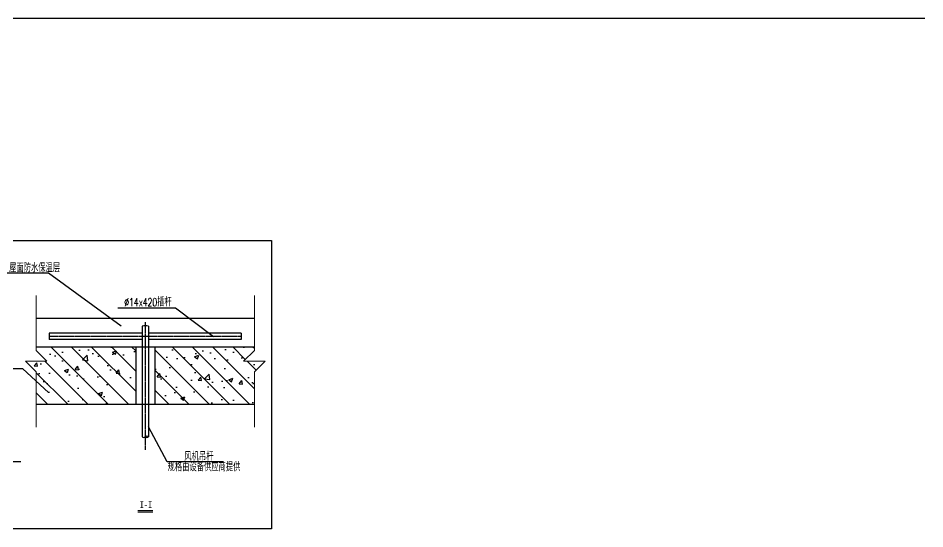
# Model space of a CAD drawing. Extents: x -345393 to -54719, y 203828 to 476815.
# Drawn here: x -300950 to -261293, y 203828 to 226172 of the extents above; entities that cross this region are included whole.
import ezdxf
from ezdxf.enums import TextEntityAlignment as Align

# ---------------------------------------------------------------- set-up
doc = ezdxf.new("R2010")
doc.units = 0
doc.header["$LTSCALE"] = 1000
doc.header["$MEASUREMENT"] = 0
doc.linetypes.add('CENTER', pattern=[2, 1.25, -0.25, 0.25, -0.25])
doc.layers.get('0').update_dxf_attribs({"color": 252, "linetype": 'CONTINUOUS'})
for name, color, linetype in [('PUB_TEXT', 252, 'CONTINUOUS'), ('图框', 252, 'CONTINUOUS'), ('暖通-水-说明', 3, 'CONTINUOUS')]:
    doc.layers.add(name, color=color, linetype=linetype)
doc.layers.add('暖通-公共-说明', color=50, linetype='CONTINUOUS', lineweight=20)
doc.styles.add('HT', font='simhei.ttf')
doc.styles.add('M-TEXT2', font='romanc.shx', dxfattribs={"width": 0.8, "bigfont": 'hzf.shx'})

# ---------------------------------------------------------------- blocks, each defined once
blk = doc.blocks.new('TJAD_TK_A1')
at = {"layer": '图框'}
blk.add_line((500.38, 356.45), (1341.38, 356.45), dxfattribs=at)

msp = doc.modelspace()

# ---------------------------------------------------------------- hatches: boundary and pattern name
h = msp.add_hatch()
h.set_pattern_fill('ANSI31', color=251, scale=5000, angle=90, style=0)
h.set_pattern_definition([(135, (-3761.8, 0), (-441.9417, -441.9417), [])])
h.paths.add_polyline_path([(-295808.82258, 209284.13412), (-295808.82258, 211790.81654), (-300159.11254, 211790.81654), (-300159.11254, 211634.14889), (-299689.18056, 211164.21691), (-300629.04452, 211164.07496), (-300159.11254, 210694.14298), (-300159.11254, 209284.13412)])
h.paths.add_polyline_path([(-290618.53262, 209284.13412), (-290618.53262, 210694.14298), (-290148.60064, 211164.07496), (-291088.4646, 211164.21691), (-290618.53262, 211634.14889), (-290618.53262, 211790.81654), (-294968.82258, 211790.81654), (-294968.82258, 209284.13412)])
h = msp.add_hatch()
h.set_pattern_fill('AR-CONC', color=256, scale=250, style=0)
h.set_pattern_definition([(50, (-3761.8, 0), (1793.1505, -156.8803), [187.5, -2062.5]), (355, (-3761.8, 0), (-346.878, 1880.48), [150, -1650]), (100.4514, (-3612.4, -13), (1446.2735, 1723.599), [159.3505, -1752.855]), (46.1842, (-3761.8, 500), (2668.103, -413.798), [281.25, -3093.75]), (96.6356, (-3539.5, 465.5), (2336.657, 2435.295), [239.026, -2629.282]), (351.1842, (-3761.8, 500), (2336.655, 2435.297), [225, -2475]), (21, (-3511.8, 375), (1492.2676, -1006.547), [187.5, -2062.5]), (326, (-3511.8, 375), (608.288, 1812.875), [150, -1650]), (71.4514, (-3387.4, 291.1), (2100.5566, 806.326), [159.3505, -1752.855]), (37.5, (-3761.8, 0), (30.3996, 832.2346), [0, -1630, 0, -1675, 0, -1656.25]), (7.5, (-3761.8, 0), (657.6738, 986.0293), [0, -955, 0, -1592.5, 0, -631.25]), (327.5, (-4319.3, 0), (1334.5561, -56.3872), [0, -625, 0, -1950, 0, -2587.5]), (317.5, (-4569.3, 0), (1457.9654, 250.2625), [0, -812.5, 0, -1295, 0, -1837.5])])
h.paths.add_polyline_path([(-294968.82258, 209284.13412), (-290618.53262, 209284.13412), (-290618.53262, 210694.14298), (-290148.60064, 211164.07496), (-291088.4646, 211164.21691), (-290618.53262, 211634.14889), (-290618.53262, 211790.81654), (-294968.82258, 211790.81654)])
h.paths.add_polyline_path([(-295808.82258, 211790.81654), (-300159.11254, 211790.81654), (-300159.11254, 211634.14889), (-299689.18056, 211164.21691), (-300629.04452, 211164.07496), (-300159.11254, 210694.14298), (-300159.11254, 209284.13412), (-295808.82258, 209284.13412)])

# ---------------------------------------------------------------- linework, layer by layer
for p, q in [((-300159.11254, 213044.15776), (-290618.53262, 213044.15776)), ((-295528.82258, 212688.99459), (-295528.82258, 207854.495)), ((-295248.82258, 212688.99459), (-295248.82258, 207854.495)), ((-299588.82258, 212390.81654), (-299588.82258, 212110.81654)), ((-295528.82258, 212390.81654), (-299588.82258, 212390.81654)), ((-291188.82258, 212390.81654), (-295248.82258, 212390.81654)), ((-291188.82258, 212390.81654), (-291188.82258, 212110.81654)), ((-300159.11254, 211790.81654), (-290618.53262, 211790.81654)), ((-295528.82258, 212110.81654), (-299588.82258, 212110.81654)), ((-295808.82258, 211790.81654), (-295808.82258, 209284.13412)), ((-291188.82258, 212110.81654), (-295248.82258, 212110.81654)), ((-294968.82258, 211790.81654), (-294968.82258, 209284.13412)), ((-300159.11254, 209284.13412), (-290618.53262, 209284.13412))]:
    msp.add_line(p, q)
at = {"color": 251, "linetype": 'CENTER', "ltscale": 0.05}
for p, q in [((-295388.82258, 212870.05469), (-295388.82258, 207283.7129)), ((-291188.82258, 212250.81654), (-299588.82258, 212250.81654))]:
    msp.add_line(p, q, dxfattribs=at)
for centre, radius, start, end in [((-295388.82258, 212250.81654), 460, 72.281068127, 107.718931873), ((-295388.82258, 212250.81654), 460, 252.281068127, 287.718931873), ((-295458.82258, 207930.82527), 103.5679, 227.477081699, 312.522918299), ((-295318.82258, 207778.16472), 103.5679, 47.477081702, 132.522918297), ((-295318.82258, 207930.82527), 103.5679, 227.477081703, 312.522918297)]:
    msp.add_arc(centre, radius, start, end)
at = {"layer": 'PUB_TEXT'}
msp.add_line((-295719.42046, 204572.86361), (-295058.2247, 204572.86361), dxfattribs=at)
at = {"layer": 'PUB_TEXT', "const_width": 36}
msp.add_lwpolyline([(-295719.42046, 204632.86361), (-295058.2247, 204632.86361)], dxfattribs=at)
at = {"layer": '暖通-公共-说明'}
for points in [[(-300159.11254, 214044.15776), (-300159.11254, 211634.14889), (-299689.18056, 211164.21691), (-300629.04452, 211164.07496), (-300159.11254, 210694.14298), (-300159.11254, 208284.13412)], [(-290618.53262, 214044.15776), (-290618.53262, 211634.14889), (-291088.4646, 211164.21691), (-290148.60064, 211164.07496), (-290618.53262, 210694.14298), (-290618.53262, 208284.13412)]]:
    msp.add_lwpolyline(points, dxfattribs=at)
at = {"layer": '暖通-水-说明'}
for p, q in [((-299619.73364, 215011.7476), (-301435.06229, 215011.7476)), ((-296450.53529, 212695.26298), (-299619.73364, 215011.7476)), ((-300750.24591, 210826.33705), (-302244.6827, 210826.33705)), ((-300750.24591, 210826.33705), (-299620.15015, 209792.42989)), ((-294436.80391, 206759.45729), (-295248.82258, 208285.75634)), ((-300835.65476, 206759.45729), (-303305.4879, 206759.45729)), ((-291966.97078, 206759.45729), (-294436.80391, 206759.45729))]:
    msp.add_line(p, q, dxfattribs=at)
msp.add_lwpolyline([(-309664.27706, 216443.78694), (-289864.06778, 216443.78694), (-289864.06778, 203827.85326), (-309664.27706, 203827.85326)], close=True, dxfattribs=at)
msp.add_lwpolyline([(-296591.23222, 213495.1914), (-294074.61263, 213495.1914), (-292411.89354, 212250.81654)], dxfattribs=at)

# ---------------------------------------------------------------- block references
at = {"layer": '图框', "xscale": 50, "yscale": 50, "zscale": 50}
msp.add_blockref('TJAD_TK_A1', (-328361.63982, 208349.90246), dxfattribs=at)

# ---------------------------------------------------------------- texts
at = {"layer": 'PUB_TEXT', "style": 'HT', "width": 0.8}
msp.add_text('I-I', height=300, dxfattribs=at).set_placement((-295629.01143, 204737.67551))
at = {"layer": '暖通-水-说明', "style": 'M-TEXT2', "width": 0.7}
for s, p in [('屋面防水保温层', (-301343.35486, 215237.73825)), ('%%C14x420插杆', (-296308.00716, 213742.12825)), ('风机吊杆', (-293681.64166, 206985.44794)), ('规格由设备供应商提供', (-294413.35252, 206526.54244))]:
    msp.add_text(s, height=350, dxfattribs=at).set_placement(p, align=Align.MIDDLE_LEFT)

doc.saveas('drawing.dxf')
